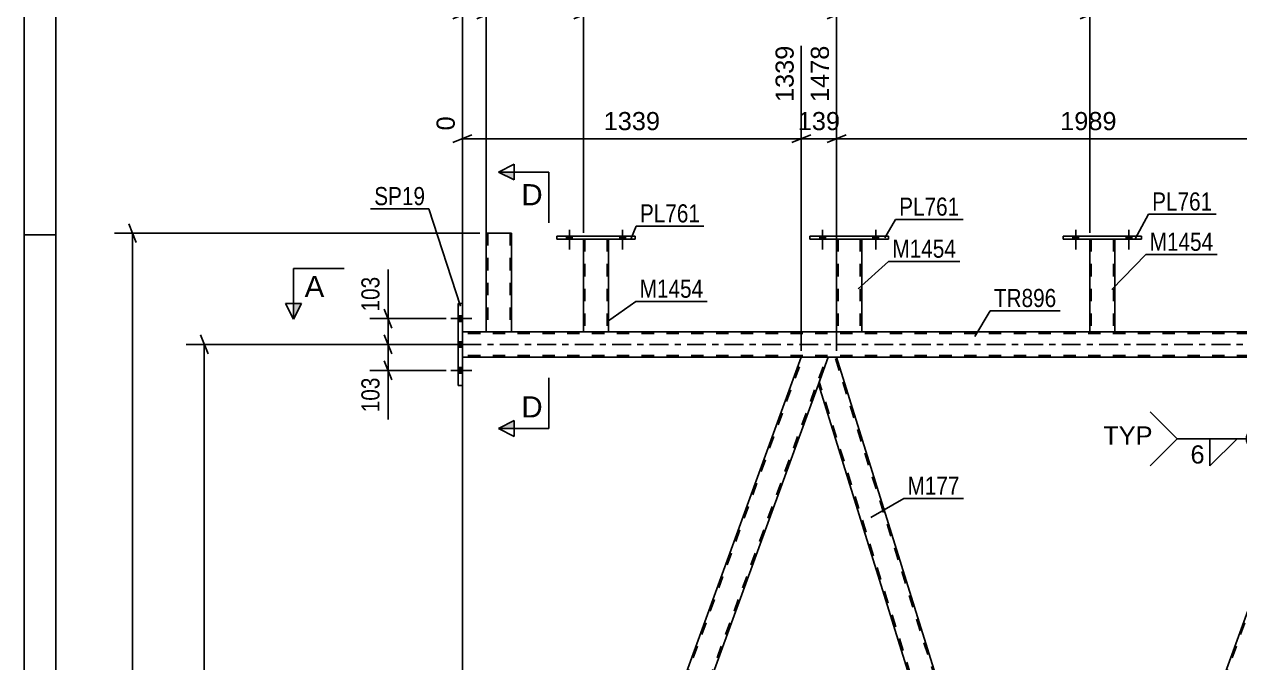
# Model space of a CAD drawing. Header units: millimetres. Extents: x 0 to 841, y 0 to 594.
# Drawn here: x 0 to 192, y 379.3 to 480.3 of the extents above; entities that cross this region are included whole.
import ezdxf

# ---------------------------------------------------------------- set-up
doc = ezdxf.new("R2010")
doc.units = ezdxf.units.MM
doc.linetypes.add('DXK_LINE_DOT2', pattern=[3.9198, 1.9599, -1.9599])
doc.linetypes.add('DXK_LINE_DOT3', pattern=[5.9187, 2.979, -0.9799, 0.9799, -0.9799])
doc.styles.add('Arial', font='ARIAL.TTF', dxfattribs={"height": 0.2})
doc.styles.add('Arial Narrow', font='ARIALN.TTF', dxfattribs={"height": 0.2})

# ---------------------------------------------------------------- blocks, each defined once
blk = doc.blocks.new('Unknown-717034467-1133')
at = {"color": 5, "linetype": 'Continuous'}
for p, q in [((0, 594), (0, 0)), ((5, 589), (5, 5)), ((5, 447), (0, 447))]:
    blk.add_line(p, q, dxfattribs=at)
blk = doc.blocks.new('Bolt-717034467-3836 - 3663')
at = {"linetype": 'Continuous'}
for points in [[(69.21, 433.31), (69.21, 434.19), (68.57, 434.19), (68.57, 433.31)], [(69.21, 433.31), (69.21, 434.19), (68.57, 434.19), (68.57, 433.31)], [(69.21, 433.31), (69.21, 434.19), (68.57, 434.19), (68.57, 433.31)], [(69.21, 429.21), (69.21, 430.09), (68.57, 430.09), (68.57, 429.21)], [(69.21, 429.21), (69.21, 430.09), (68.57, 430.09), (68.57, 429.21)], [(69.21, 425.11), (69.21, 425.99), (68.57, 425.99), (68.57, 425.11)], [(69.21, 425.11), (69.21, 425.99), (68.57, 425.99), (68.57, 425.11)], [(69.21, 425.11), (69.21, 425.99), (68.57, 425.99), (68.57, 425.11)]]:
    blk.add_hatch(color=1, dxfattribs=at).paths.add_polyline_path(points)
at = {"color": 1, "linetype": 'Continuous'}
for p, q in [((68.57, 434.19), (69.21, 434.19)), ((68.57, 434.19), (69.21, 434.19)), ((68.57, 434.19), (69.21, 434.19)), ((67.41, 433.75), (70.73, 433.75)), ((67.41, 433.75), (70.73, 433.75)), ((67.41, 433.75), (70.73, 433.75)), ((68.57, 433.31), (69.21, 433.31)), ((68.57, 433.31), (69.21, 433.31)), ((68.57, 433.31), (69.21, 433.31)), ((67.41, 429.65), (70.73, 429.65)), ((67.41, 429.65), (70.73, 429.65)), ((68.57, 430.09), (69.21, 430.09)), ((68.57, 430.09), (69.21, 430.09)), ((68.57, 429.21), (69.21, 429.21)), ((68.57, 429.21), (69.21, 429.21)), ((67.41, 425.55), (70.73, 425.55)), ((67.41, 425.55), (70.73, 425.55)), ((67.41, 425.55), (70.73, 425.55)), ((68.57, 425.99), (69.21, 425.99)), ((68.57, 425.99), (69.21, 425.99)), ((68.57, 425.99), (69.21, 425.99)), ((68.57, 425.11), (69.21, 425.11)), ((68.57, 425.11), (69.21, 425.11)), ((68.57, 425.11), (69.21, 425.11))]:
    blk.add_line(p, q, dxfattribs=at)
blk = doc.blocks.new('Part-717034467-3885 - 3663')
at = {"color": 7, "linetype": 'DXK_LINE_DOT2'}
for p, q in [((164.03, 306.43), (208.15, 427.65)), ((167.77, 306.43), (211.89, 427.65)), ((212.15, 427.65), (210.6, 423.4)), ((163.77, 306.43), (165.53, 311.25)), ((168.03, 306.43), (169.78, 311.25)), ((168.03, 306.43), (163.77, 306.43))]:
    blk.add_line(p, q, dxfattribs=at)
at = {"color": 2, "linetype": 'Continuous'}
for p, q in [((207.89, 427.65), (165.53, 311.25)), ((212.15, 427.65), (207.89, 427.65)), ((169.78, 311.25), (210.6, 423.4))]:
    blk.add_line(p, q, dxfattribs=at)
blk = doc.blocks.new('Part-717034467-3890 - 3663')
at = {"color": 2, "linetype": 'Continuous'}
for p, q in [((78.64, 306.43), (122.76, 427.65)), ((122.76, 427.65), (127.02, 427.65)), ((82.9, 306.43), (125.47, 423.4))]:
    blk.add_line(p, q, dxfattribs=at)
at = {"color": 7, "linetype": 'DXK_LINE_DOT2'}
for p, q in [((78.89, 306.43), (123.01, 427.65)), ((82.64, 306.43), (126.76, 427.65)), ((125.47, 423.4), (127.02, 427.65)), ((82.9, 306.43), (78.64, 306.43))]:
    blk.add_line(p, q, dxfattribs=at)
blk = doc.blocks.new('Part-717034467-4138 - 3663')
at = {"color": 2, "linetype": 'Continuous'}
for p, q in [((124.13, 446.29), (124.13, 446.77)), ((124.13, 446.77), (136.53, 446.77)), ((136.53, 446.29), (124.13, 446.29)), ((136.53, 446.77), (136.53, 446.29))]:
    blk.add_line(p, q, dxfattribs=at)
blk = doc.blocks.new('Part-717034467-3895 - 3663')
at = {"color": 2, "linetype": 'Continuous'}
for p, q in [((127.02, 427.65), (125.47, 423.4)), ((128.33, 427.65), (127.02, 427.65)), ((164.61, 311.25), (128.33, 427.65)), ((160.42, 311.25), (125.47, 423.4))]:
    blk.add_line(p, q, dxfattribs=at)
at = {"color": 7, "linetype": 'DXK_LINE_DOT2'}
for p, q in [((164.9, 309.53), (128.08, 427.65)), ((162.18, 306.43), (125.6, 423.77)), ((161.93, 306.43), (160.42, 311.25)), ((165.04, 309.9), (164.61, 311.25)), ((163.77, 306.43), (165.04, 309.9)), ((161.93, 306.43), (163.77, 306.43))]:
    blk.add_line(p, q, dxfattribs=at)
blk = doc.blocks.new('Part-717034467-3916 - 3663')
at = {"color": 2, "linetype": 'Continuous'}
for p, q in [((68.57, 436.15), (69.21, 436.15)), ((68.57, 423.15), (68.57, 436.15)), ((69.21, 436.15), (69.21, 423.15)), ((69.21, 423.15), (68.57, 423.15))]:
    blk.add_line(p, q, dxfattribs=at)
blk = doc.blocks.new('Part-717034467-3956 - 3663')
at = {"color": 2, "linetype": 'Continuous'}
for p, q in [((69.21, 431.65), (73, 431.65)), ((88.33, 431.65), (77, 431.65)), ((128.33, 431.65), (92.33, 431.65)), ((168.33, 431.65), (132.33, 431.65)), ((208.33, 431.65), (172.33, 431.65)), ((122.76, 427.65), (69.21, 427.65)), ((207.89, 427.65), (128.33, 427.65))]:
    blk.add_line(p, q, dxfattribs=at)
at = {"color": 7, "linetype": 'DXK_LINE_DOT2'}
for p, q in [((69.21, 431.65), (69.21, 427.65)), ((754.1, 431.41), (69.21, 431.41)), ((77, 431.65), (73, 431.65)), ((92.33, 431.65), (88.33, 431.65)), ((128.37, 431.65), (128.33, 431.65)), ((132.33, 431.65), (128.33, 431.65)), ((754.1, 431.65), (168.33, 431.65)), ((172.33, 431.65), (168.33, 431.65)), ((754.1, 427.89), (69.21, 427.89)), ((128.33, 427.65), (122.76, 427.65))]:
    blk.add_line(p, q, dxfattribs=at)
at = {"color": 7, "linetype": 'DXK_LINE_DOT3'}
blk.add_line((69.21, 429.65), (754.1, 429.65), dxfattribs=at)
blk = doc.blocks.new('Bolt-717034467-4189 - 3663')
at = {"linetype": 'Continuous'}
for points in [[(165.69, 446.29), (166.57, 446.29), (166.57, 446.77), (165.69, 446.77)], [(174.09, 446.29), (174.97, 446.29), (174.97, 446.77), (174.09, 446.77)]]:
    blk.add_hatch(color=1, dxfattribs=at).paths.add_polyline_path(points)
at = {"color": 1, "linetype": 'Continuous'}
for p, q in [((166.13, 447.77), (166.13, 444.65)), ((174.53, 447.77), (174.53, 444.65)), ((165.69, 446.77), (165.69, 446.29)), ((166.57, 446.77), (166.57, 446.29)), ((174.09, 446.77), (174.09, 446.29)), ((174.97, 446.77), (174.97, 446.29))]:
    blk.add_line(p, q, dxfattribs=at)
blk = doc.blocks.new('Part-717034467-4133 - 3663')
at = {"color": 7, "linetype": 'DXK_LINE_DOT2'}
for p, q in [((128.33, 446.3), (128.33, 446.3)), ((128.33, 446.3), (128.33, 446.29)), ((128.33, 446.29), (128.33, 446.3)), ((128.37, 446.3), (128.33, 446.3)), ((128.33, 446.3), (128.37, 446.3)), ((128.47, 446.3), (128.37, 446.3)), ((128.37, 446.3), (128.47, 446.3)), ((128.63, 446.3), (128.47, 446.3)), ((128.47, 446.3), (128.63, 446.3)), ((128.57, 446.3), (128.57, 446.3)), ((128.57, 446.3), (128.57, 431.65)), ((128.59, 446.3), (128.57, 446.3)), ((128.57, 446.3), (128.59, 446.3)), ((128.64, 446.3), (128.59, 446.3)), ((128.59, 446.3), (128.64, 446.3)), ((132.03, 446.3), (128.63, 446.3)), ((132.03, 446.3), (128.63, 446.3)), ((131.94, 446.3), (128.64, 446.3)), ((128.64, 446.3), (128.72, 446.3)), ((132.02, 446.3), (128.72, 446.3)), ((132.02, 446.3), (131.94, 446.3)), ((132.07, 446.3), (132.02, 446.3)), ((132.02, 446.3), (132.07, 446.3)), ((132.03, 446.3), (132.19, 446.3)), ((132.19, 446.3), (132.03, 446.3)), ((132.09, 446.3), (132.07, 446.3)), ((132.07, 446.3), (132.09, 446.3)), ((132.09, 446.3), (132.09, 446.3)), ((132.09, 446.3), (132.09, 431.65)), ((132.19, 446.3), (132.29, 446.3)), ((132.29, 446.3), (132.19, 446.3)), ((132.29, 446.3), (132.33, 446.3)), ((132.33, 446.3), (132.29, 446.3)), ((132.33, 446.3), (132.33, 446.3)), ((132.33, 446.3), (132.33, 446.29)), ((132.33, 446.29), (132.33, 446.3)), ((128.33, 431.65), (128.37, 431.65)), ((128.37, 431.65), (128.47, 431.65)), ((128.47, 431.65), (128.63, 431.65)), ((128.59, 431.65), (128.57, 431.65)), ((128.57, 431.65), (128.59, 431.65)), ((128.64, 431.65), (128.59, 431.65)), ((128.59, 431.65), (128.64, 431.65)), ((132.03, 431.65), (128.63, 431.65)), ((131.94, 431.65), (128.64, 431.65)), ((128.64, 431.65), (128.72, 431.65)), ((132.02, 431.65), (128.72, 431.65)), ((132.02, 431.65), (131.94, 431.65)), ((132.07, 431.65), (132.02, 431.65)), ((132.02, 431.65), (132.07, 431.65)), ((132.03, 431.65), (132.19, 431.65)), ((132.09, 431.65), (132.07, 431.65)), ((132.07, 431.65), (132.09, 431.65)), ((132.19, 431.65), (132.29, 431.65)), ((132.29, 431.65), (132.33, 431.65))]:
    blk.add_line(p, q, dxfattribs=at)
at = {"color": 2, "linetype": 'Continuous'}
for p, q in [((128.33, 446.29), (128.33, 431.65)), ((132.33, 446.29), (132.33, 431.65)), ((128.37, 431.65), (128.33, 431.65)), ((128.47, 431.65), (128.37, 431.65)), ((128.63, 431.65), (128.47, 431.65)), ((132.03, 431.65), (128.63, 431.65)), ((132.19, 431.65), (132.03, 431.65)), ((132.29, 431.65), (132.19, 431.65)), ((132.33, 431.65), (132.29, 431.65))]:
    blk.add_line(p, q, dxfattribs=at)
blk = doc.blocks.new('Part-717034467-4143 - 3663')
at = {"color": 7, "linetype": 'DXK_LINE_DOT2'}
for p, q in [((88.33, 446.3), (88.33, 446.3)), ((88.33, 446.3), (88.33, 446.29)), ((88.33, 446.29), (88.33, 446.3)), ((88.37, 446.3), (88.33, 446.3)), ((88.33, 446.3), (88.37, 446.3)), ((88.47, 446.3), (88.37, 446.3)), ((88.37, 446.3), (88.47, 446.3)), ((88.59, 446.3), (88.47, 446.3)), ((88.47, 446.3), (88.63, 446.3)), ((88.57, 446.3), (88.57, 446.3)), ((88.57, 446.3), (88.57, 431.65)), ((88.59, 446.3), (88.57, 446.3)), ((88.57, 446.3), (88.59, 446.3)), ((92.03, 446.3), (88.59, 446.3)), ((88.64, 446.3), (88.59, 446.3)), ((88.59, 446.3), (88.64, 446.3)), ((92.03, 446.3), (88.63, 446.3)), ((91.94, 446.3), (88.64, 446.3)), ((88.64, 446.3), (88.72, 446.3)), ((92.02, 446.3), (88.72, 446.3)), ((92.02, 446.3), (91.94, 446.3)), ((92.07, 446.3), (92.02, 446.3)), ((92.02, 446.3), (92.07, 446.3)), ((92.03, 446.3), (92.19, 446.3)), ((92.19, 446.3), (92.03, 446.3)), ((92.09, 446.3), (92.07, 446.3)), ((92.07, 446.3), (92.09, 446.3)), ((92.09, 446.3), (92.09, 446.3)), ((92.09, 446.3), (92.09, 431.65)), ((92.19, 446.3), (92.29, 446.3)), ((92.29, 446.3), (92.19, 446.3)), ((92.29, 446.3), (92.33, 446.3)), ((92.33, 446.3), (92.29, 446.3)), ((92.33, 446.3), (92.33, 446.3)), ((92.33, 446.3), (92.33, 446.29)), ((92.33, 446.29), (92.33, 446.3)), ((88.33, 431.65), (88.37, 431.65)), ((88.37, 431.65), (88.47, 431.65)), ((88.47, 431.65), (88.63, 431.65)), ((88.59, 431.65), (88.57, 431.65)), ((88.57, 431.65), (88.59, 431.65)), ((88.64, 431.65), (88.59, 431.65)), ((88.59, 431.65), (88.64, 431.65)), ((92.03, 431.65), (88.63, 431.65)), ((91.94, 431.65), (88.64, 431.65)), ((88.64, 431.65), (88.72, 431.65)), ((92.02, 431.65), (88.72, 431.65)), ((92.02, 431.65), (91.94, 431.65)), ((92.07, 431.65), (92.02, 431.65)), ((92.02, 431.65), (92.07, 431.65)), ((92.03, 431.65), (92.19, 431.65)), ((92.09, 431.65), (92.07, 431.65)), ((92.07, 431.65), (92.09, 431.65)), ((92.19, 431.65), (92.29, 431.65)), ((92.29, 431.65), (92.33, 431.65))]:
    blk.add_line(p, q, dxfattribs=at)
at = {"color": 2, "linetype": 'Continuous'}
for p, q in [((88.33, 446.29), (88.33, 431.65)), ((92.33, 446.29), (92.33, 431.65)), ((88.37, 431.65), (88.33, 431.65)), ((88.47, 431.65), (88.37, 431.65)), ((88.63, 431.65), (88.47, 431.65)), ((92.03, 431.65), (88.63, 431.65)), ((92.19, 431.65), (92.03, 431.65)), ((92.29, 431.65), (92.19, 431.65)), ((92.33, 431.65), (92.29, 431.65))]:
    blk.add_line(p, q, dxfattribs=at)
blk = doc.blocks.new('Part-717034467-4148 - 3663')
at = {"color": 2, "linetype": 'Continuous'}
for p, q in [((84.13, 446.29), (84.13, 446.77)), ((84.13, 446.77), (96.53, 446.77)), ((96.53, 446.29), (84.13, 446.29)), ((96.53, 446.77), (96.53, 446.29))]:
    blk.add_line(p, q, dxfattribs=at)
blk = doc.blocks.new('Part-717034467-4149 - 3663')
at = {"color": 2, "linetype": 'Continuous'}
for p, q in [((73, 431.65), (73, 447.25)), ((73, 447.25), (73.03, 447.25)), ((73.03, 447.25), (73.14, 447.25)), ((73.14, 447.25), (73.48, 447.25)), ((73.48, 447.25), (77, 447.25)), ((77, 447.25), (77, 431.65)), ((73.48, 431.65), (73, 431.65)), ((76.7, 431.65), (73.48, 431.65)), ((76.96, 431.65), (76.7, 431.65)), ((77, 431.65), (76.96, 431.65))]:
    blk.add_line(p, q, dxfattribs=at)
at = {"color": 7, "linetype": 'DXK_LINE_DOT2'}
for p, q in [((73.14, 447.25), (73.25, 447.25)), ((73.24, 447.25), (73.24, 431.65)), ((73.25, 447.25), (73.24, 447.25)), ((73.24, 447.25), (73.25, 447.25)), ((73.29, 447.25), (73.25, 447.25)), ((73.25, 447.25), (73.29, 447.25)), ((73.48, 447.25), (73.29, 447.25)), ((73.29, 447.25), (73.31, 447.25)), ((76.69, 447.25), (76.7, 447.25)), ((76.7, 447.25), (76.74, 447.25)), ((76.74, 447.25), (76.76, 447.25)), ((76.76, 447.25), (76.76, 431.65)), ((76.86, 431.65), (76.7, 431.65)), ((76.74, 431.65), (76.76, 431.65))]:
    blk.add_line(p, q, dxfattribs=at)
blk = doc.blocks.new('Bolt-717034467-4174 - 3663')
at = {"linetype": 'Continuous'}
for points in [[(125.69, 446.29), (126.57, 446.29), (126.57, 446.77), (125.69, 446.77)], [(134.09, 446.29), (134.97, 446.29), (134.97, 446.77), (134.09, 446.77)]]:
    blk.add_hatch(color=1, dxfattribs=at).paths.add_polyline_path(points)
at = {"color": 1, "linetype": 'Continuous'}
for p, q in [((126.13, 447.77), (126.13, 444.65)), ((134.53, 447.77), (134.53, 444.65)), ((125.69, 446.77), (125.69, 446.29)), ((126.57, 446.77), (126.57, 446.29)), ((134.09, 446.77), (134.09, 446.29)), ((134.97, 446.77), (134.97, 446.29))]:
    blk.add_line(p, q, dxfattribs=at)
blk = doc.blocks.new('Bolt-717034467-4175 - 3663')
at = {"linetype": 'Continuous'}
for points in [[(125.69, 446.29), (126.57, 446.29), (126.57, 446.77), (125.69, 446.77)], [(134.09, 446.29), (134.97, 446.29), (134.97, 446.77), (134.09, 446.77)]]:
    blk.add_hatch(color=1, dxfattribs=at).paths.add_polyline_path(points)
at = {"color": 1, "linetype": 'Continuous'}
for p, q in [((126.13, 447.77), (126.13, 444.65)), ((134.53, 447.77), (134.53, 444.65)), ((125.69, 446.77), (125.69, 446.29)), ((126.57, 446.77), (126.57, 446.29)), ((134.09, 446.77), (134.09, 446.29)), ((134.97, 446.77), (134.97, 446.29))]:
    blk.add_line(p, q, dxfattribs=at)
blk = doc.blocks.new('Bolt-717034467-4176 - 3663')
at = {"linetype": 'Continuous'}
for points in [[(85.69, 446.29), (86.57, 446.29), (86.57, 446.77), (85.69, 446.77)], [(94.09, 446.29), (94.97, 446.29), (94.97, 446.77), (94.09, 446.77)]]:
    blk.add_hatch(color=1, dxfattribs=at).paths.add_polyline_path(points)
at = {"color": 1, "linetype": 'Continuous'}
for p, q in [((86.13, 447.77), (86.13, 444.65)), ((94.53, 447.77), (94.53, 444.65)), ((85.69, 446.77), (85.69, 446.29)), ((86.57, 446.77), (86.57, 446.29)), ((94.09, 446.77), (94.09, 446.29)), ((94.97, 446.77), (94.97, 446.29))]:
    blk.add_line(p, q, dxfattribs=at)
blk = doc.blocks.new('Bolt-717034467-4177 - 3663')
at = {"linetype": 'Continuous'}
for points in [[(85.69, 446.29), (86.57, 446.29), (86.57, 446.77), (85.69, 446.77)], [(94.09, 446.29), (94.97, 446.29), (94.97, 446.77), (94.09, 446.77)]]:
    blk.add_hatch(color=1, dxfattribs=at).paths.add_polyline_path(points)
at = {"color": 1, "linetype": 'Continuous'}
for p, q in [((86.13, 447.77), (86.13, 444.65)), ((94.53, 447.77), (94.53, 444.65)), ((85.69, 446.77), (85.69, 446.29)), ((86.57, 446.77), (86.57, 446.29)), ((94.09, 446.77), (94.09, 446.29)), ((94.97, 446.77), (94.97, 446.29))]:
    blk.add_line(p, q, dxfattribs=at)
blk = doc.blocks.new('Part-717034467-4182 - 3663')
at = {"color": 7, "linetype": 'DXK_LINE_DOT2'}
for p, q in [((168.33, 446.3), (168.33, 446.3)), ((168.33, 446.3), (168.33, 446.29)), ((168.33, 446.29), (168.33, 446.3)), ((168.37, 446.3), (168.33, 446.3)), ((168.33, 446.3), (168.37, 446.3)), ((168.47, 446.3), (168.37, 446.3)), ((168.37, 446.3), (168.47, 446.3)), ((168.63, 446.3), (168.47, 446.3)), ((168.47, 446.3), (168.63, 446.3)), ((168.57, 446.3), (168.57, 446.3)), ((168.57, 446.3), (168.57, 431.65)), ((168.59, 446.3), (168.57, 446.3)), ((168.57, 446.3), (168.59, 446.3)), ((168.64, 446.3), (168.59, 446.3)), ((168.59, 446.3), (168.64, 446.3)), ((172.03, 446.3), (168.63, 446.3)), ((172.03, 446.3), (168.63, 446.3)), ((171.94, 446.3), (168.64, 446.3)), ((168.64, 446.3), (168.72, 446.3)), ((172.02, 446.3), (168.72, 446.3)), ((172.02, 446.3), (171.94, 446.3)), ((172.07, 446.3), (172.02, 446.3)), ((172.02, 446.3), (172.07, 446.3)), ((172.03, 446.3), (172.19, 446.3)), ((172.19, 446.3), (172.03, 446.3)), ((172.09, 446.3), (172.07, 446.3)), ((172.07, 446.3), (172.09, 446.3)), ((172.09, 446.3), (172.09, 446.3)), ((172.09, 446.3), (172.09, 431.65)), ((172.19, 446.3), (172.29, 446.3)), ((172.29, 446.3), (172.19, 446.3)), ((172.29, 446.3), (172.33, 446.3)), ((172.33, 446.3), (172.29, 446.3)), ((172.33, 446.3), (172.33, 446.3)), ((172.33, 446.3), (172.33, 446.29)), ((172.33, 446.29), (172.33, 446.3)), ((168.33, 431.65), (168.37, 431.65)), ((168.37, 431.65), (168.47, 431.65)), ((168.47, 431.65), (168.63, 431.65)), ((168.59, 431.65), (168.57, 431.65)), ((168.57, 431.65), (168.59, 431.65)), ((168.64, 431.65), (168.59, 431.65)), ((168.59, 431.65), (168.64, 431.65)), ((172.03, 431.65), (168.63, 431.65)), ((171.94, 431.65), (168.64, 431.65)), ((168.64, 431.65), (168.72, 431.65)), ((172.02, 431.65), (168.72, 431.65)), ((172.02, 431.65), (171.94, 431.65)), ((172.07, 431.65), (172.02, 431.65)), ((172.02, 431.65), (172.07, 431.65)), ((172.03, 431.65), (172.19, 431.65)), ((172.09, 431.65), (172.07, 431.65)), ((172.07, 431.65), (172.09, 431.65)), ((172.19, 431.65), (172.29, 431.65)), ((172.29, 431.65), (172.33, 431.65))]:
    blk.add_line(p, q, dxfattribs=at)
at = {"color": 2, "linetype": 'Continuous'}
for p, q in [((168.33, 446.29), (168.33, 431.65)), ((172.33, 446.29), (172.33, 431.65)), ((168.37, 431.65), (168.33, 431.65)), ((168.47, 431.65), (168.37, 431.65)), ((168.63, 431.65), (168.47, 431.65)), ((172.03, 431.65), (168.63, 431.65)), ((172.19, 431.65), (172.03, 431.65)), ((172.29, 431.65), (172.19, 431.65)), ((172.33, 431.65), (172.29, 431.65))]:
    blk.add_line(p, q, dxfattribs=at)
blk = doc.blocks.new('Part-717034467-4187 - 3663')
at = {"color": 2, "linetype": 'Continuous'}
for p, q in [((164.13, 446.29), (164.13, 446.77)), ((164.13, 446.77), (176.53, 446.77)), ((176.53, 446.29), (164.13, 446.29)), ((176.53, 446.77), (176.53, 446.29))]:
    blk.add_line(p, q, dxfattribs=at)
blk = doc.blocks.new('Bolt-717034467-4188 - 3663')
at = {"linetype": 'Continuous'}
for points in [[(165.69, 446.29), (166.57, 446.29), (166.57, 446.77), (165.69, 446.77)], [(174.09, 446.29), (174.97, 446.29), (174.97, 446.77), (174.09, 446.77)]]:
    blk.add_hatch(color=1, dxfattribs=at).paths.add_polyline_path(points)
at = {"color": 1, "linetype": 'Continuous'}
for p, q in [((166.13, 447.77), (166.13, 444.65)), ((174.53, 447.77), (174.53, 444.65)), ((165.69, 446.77), (165.69, 446.29)), ((166.57, 446.77), (166.57, 446.29)), ((174.09, 446.77), (174.09, 446.29)), ((174.97, 446.77), (174.97, 446.29))]:
    blk.add_line(p, q, dxfattribs=at)
blk = doc.blocks.new('StraightDimension-717034467-5468 - 3663')
at = {"color": 7, "linetype": 'Continuous'}
for p, q in [((56.87, 431.15), (58.07, 428.15)), ((68.21, 429.65), (54.62, 429.65)), ((57.47, 425.55), (57.47, 429.65)), ((58.07, 424.05), (56.87, 427.05)), ((66.64, 425.55), (54.62, 425.55))]:
    blk.add_line(p, q, dxfattribs=at)
at = {"color": 0}
blk.add_wipeout([(56.72, 425.02), (52.52, 425.02), (52.52, 418.34), (56.72, 418.34)], dxfattribs=at)
at = {"color": 7, "linetype": 'Continuous'}
blk.add_line((57.47, 425.55), (57.47, 417.81), dxfattribs=at)
blk.add_line((57.47, 425.55), (57.47, 417.81), dxfattribs=at)
at = {"color": 3, "style": 'Arial Narrow'}
blk.add_text('103', height=2.863, rotation=90.0002, dxfattribs=at).set_placement((56.12, 418.94))
blk = doc.blocks.new('StraightDimension-717034467-4966 - 3663')
at = {"color": 7, "linetype": 'Continuous'}
for p, q in [((128.33, 428.65), (128.33, 476.89)), ((207.89, 428.65), (207.89, 476.89)), ((129.83, 462.79), (126.83, 461.59)), ((128.33, 462.19), (207.89, 462.19)), ((206.39, 461.59), (209.39, 462.79))]:
    blk.add_line(p, q, dxfattribs=at)
at = {"color": 0, "linetype": 'Continuous'}
blk.add_wipeout([(207.29, 477.49), (203.09, 477.49), (203.09, 467.39), (207.29, 467.39)], dxfattribs=at)
at = {"color": 0}
blk.add_wipeout([(173.16, 462.94), (173.16, 467.14), (163.07, 467.14), (163.07, 462.94)], dxfattribs=at)
at = {"color": 3, "linetype": 'Continuous', "style": 'Arial'}
blk.add_text('3467', height=2.865, rotation=90.0002, dxfattribs=at).set_placement((206.69, 467.99))
at = {"color": 3, "style": 'Arial'}
blk.add_text('1989', height=2.865, dxfattribs=at).set_placement((163.67, 463.54))
blk = doc.blocks.new('StraightDimension-717034467-4946 - 3663')
at = {"color": 7, "linetype": 'Continuous'}
for p, q in [((122.76, 428.65), (122.76, 476.89)), ((128.33, 428.65), (128.33, 476.89)), ((121.26, 461.59), (124.26, 462.79)), ((122.76, 462.19), (128.33, 462.19)), ((129.83, 462.79), (126.83, 461.59))]:
    blk.add_line(p, q, dxfattribs=at)
at = {"color": 0}
blk.add_wipeout([(129.48, 462.94), (129.48, 467.14), (121.61, 467.14), (121.61, 462.94)], dxfattribs=at)
at = {"color": 0, "linetype": 'Continuous'}
blk.add_wipeout([(127.73, 477.49), (123.53, 477.49), (123.53, 467.39), (127.73, 467.39)], dxfattribs=at)
at = {"color": 3, "linetype": 'Continuous', "style": 'Arial'}
blk.add_text('1478', height=2.865, rotation=90.0002, dxfattribs=at).set_placement((127.13, 467.99))
at = {"color": 3, "style": 'Arial'}
blk.add_text('139', height=2.865, dxfattribs=at).set_placement((122.21, 463.54))
blk = doc.blocks.new('StraightDimension-717034467-5477 - 3663')
at = {"color": 7, "linetype": 'Continuous'}
for p, q in [((56.87, 435.25), (58.07, 432.25)), ((66.68, 433.75), (54.62, 433.75)), ((57.47, 429.65), (57.47, 433.75)), ((58.07, 428.15), (56.87, 431.15)), ((68.21, 429.65), (54.62, 429.65))]:
    blk.add_line(p, q, dxfattribs=at)
at = {"color": 0}
blk.add_wipeout([(56.72, 440.96), (52.52, 440.96), (52.52, 434.27), (56.72, 434.27)], dxfattribs=at)
at = {"color": 7, "linetype": 'Continuous'}
blk.add_line((57.47, 433.75), (57.47, 441.48), dxfattribs=at)
blk.add_line((57.47, 433.75), (57.47, 441.48), dxfattribs=at)
at = {"color": 3, "style": 'Arial Narrow'}
blk.add_text('103', height=2.863, rotation=90.0002, dxfattribs=at).set_placement((56.12, 434.87))
blk = doc.blocks.new('StraightDimension-717034467-14138 - 3663')
at = {"color": 7, "linetype": 'Continuous'}
for p, q in [((73, 440.94), (73, 495.58)), ((88.33, 447.3), (88.33, 494.2)), ((74.5, 482.33), (71.5, 481.13)), ((86.83, 481.13), (89.83, 482.33)), ((73, 481.73), (88.33, 481.73))]:
    blk.add_line(p, q, dxfattribs=at)
at = {"color": 0}
blk.add_wipeout([(84.6, 482.48), (84.6, 486.68), (76.73, 486.68), (76.73, 482.48)], dxfattribs=at)
at = {"color": 0, "linetype": 'Continuous'}
blk.add_wipeout([(87.73, 494.8), (83.53, 494.8), (83.53, 486.93), (87.73, 486.93)], dxfattribs=at)
at = {"color": 3, "linetype": 'Continuous', "style": 'Arial'}
blk.add_text('478', height=2.865, rotation=90.0002, dxfattribs=at).set_placement((87.13, 487.53))
at = {"color": 3, "style": 'Arial'}
blk.add_text('383', height=2.865, dxfattribs=at).set_placement((77.33, 483.08))
blk = doc.blocks.new('StraightDimension-717034467-4934 - 3663')
at = {"color": 7, "linetype": 'Continuous'}
for p, q in [((122.76, 428.65), (122.76, 476.89)), ((69.21, 432.65), (69.21, 465.72)), ((70.71, 462.79), (67.71, 461.59)), ((69.21, 462.19), (122.76, 462.19)), ((121.26, 461.59), (124.26, 462.79))]:
    blk.add_line(p, q, dxfattribs=at)
at = {"color": 0, "linetype": 'Continuous'}
for points in [[(122.16, 477.49), (117.96, 477.49), (117.96, 467.39), (122.16, 467.39)], [(68.61, 466.32), (64.41, 466.32), (64.41, 462.89), (68.61, 462.89)]]:
    blk.add_wipeout(points, dxfattribs=at)
at = {"color": 0}
blk.add_wipeout([(101.03, 462.94), (101.03, 467.14), (90.94, 467.14), (90.94, 462.94)], dxfattribs=at)
at = {"color": 3, "linetype": 'Continuous', "style": 'Arial'}
for s, height, p in [('1339', 2.865, (121.56, 467.99)), ('0', 2.87, (68.01, 463.49))]:
    blk.add_text(s, height=height, rotation=90.0002, dxfattribs=at).set_placement(p)
at = {"color": 3, "style": 'Arial'}
blk.add_text('1339', height=2.865, dxfattribs=at).set_placement((91.54, 463.54))
blk = doc.blocks.new('StraightDimension-717034467-5428 - 3663')
at = {"color": 7, "linetype": 'Continuous'}
for p, q in [((69.21, 426.65), (69.21, 359.52)), ((50.79, 307.43), (50.79, 364.77)), ((52.29, 362.52), (49.29, 361.32)), ((50.79, 361.92), (69.21, 361.92)), ((67.71, 361.32), (70.71, 362.52))]:
    blk.add_line(p, q, dxfattribs=at)
at = {"color": 0}
blk.add_wipeout([(64.26, 362.67), (64.26, 366.87), (55.74, 366.87), (55.74, 362.67)], dxfattribs=at)
at = {"color": 3, "style": 'Arial Narrow'}
blk.add_text('1449', height=2.863, dxfattribs=at).set_placement((56.34, 363.27))
blk = doc.blocks.new('StraightDimension-717034467-5439 - 3663')
at = {"color": 7, "linetype": 'Continuous'}
for p, q in [((17.69, 445.75), (16.49, 448.75)), ((72, 447.25), (14.24, 447.25)), ((17.09, 296.05), (17.09, 447.25)), ((156.28, 296.05), (14.24, 296.05)), ((16.49, 297.55), (17.69, 294.55))]:
    blk.add_line(p, q, dxfattribs=at)
at = {"color": 0}
blk.add_wipeout([(16.34, 375.91), (12.14, 375.91), (12.14, 367.4), (16.34, 367.4)], dxfattribs=at)
at = {"color": 3, "style": 'Arial Narrow'}
blk.add_text('3780', height=2.863, rotation=90.0002, dxfattribs=at).set_placement((15.74, 368))
blk = doc.blocks.new('StraightDimension-717034467-5453 - 3663')
at = {"color": 7, "linetype": 'Continuous'}
for p, q in [((29.03, 428.15), (27.83, 431.15)), ((67.57, 429.65), (25.58, 429.65)), ((28.43, 303.79), (28.43, 429.65)), ((49.47, 303.79), (25.58, 303.79)), ((27.83, 305.29), (29.03, 302.29))]:
    blk.add_line(p, q, dxfattribs=at)
at = {"color": 0}
blk.add_wipeout([(27.68, 370.98), (23.48, 370.98), (23.48, 362.46), (27.68, 362.46)], dxfattribs=at)
at = {"color": 3, "style": 'Arial Narrow'}
blk.add_text('3146', height=2.863, rotation=90.0002, dxfattribs=at).set_placement((27.08, 363.06))
blk = doc.blocks.new('StraightDimension-717034467-14135 - 3663')
at = {"color": 7, "linetype": 'Continuous'}
for p, q in [((168.33, 447.29), (168.33, 491.93)), ((208.33, 447.3), (208.33, 491.93)), ((169.83, 482.33), (166.83, 481.13)), ((206.83, 481.13), (209.83, 482.33)), ((168.33, 481.73), (208.33, 481.73))]:
    blk.add_line(p, q, dxfattribs=at)
at = {"color": 0, "linetype": 'Continuous'}
blk.add_wipeout([(207.73, 492.53), (203.53, 492.53), (203.53, 482.43), (207.73, 482.43)], dxfattribs=at)
at = {"color": 0}
blk.add_wipeout([(193.38, 482.48), (193.38, 486.68), (183.28, 486.68), (183.28, 482.48)], dxfattribs=at)
at = {"color": 3, "linetype": 'Continuous', "style": 'Arial'}
blk.add_text('3478', height=2.865, rotation=90.0002, dxfattribs=at).set_placement((207.13, 483.03))
at = {"color": 3, "style": 'Arial'}
blk.add_text('1000', height=2.865, dxfattribs=at).set_placement((183.88, 483.08))
blk = doc.blocks.new('StraightDimension-717034467-14136 - 3663')
at = {"color": 7, "linetype": 'Continuous'}
for p, q in [((128.33, 447.3), (128.33, 491.93)), ((168.33, 447.29), (168.33, 491.93)), ((129.83, 482.33), (126.83, 481.13)), ((166.83, 481.13), (169.83, 482.33)), ((128.33, 481.73), (168.33, 481.73))]:
    blk.add_line(p, q, dxfattribs=at)
at = {"color": 0, "linetype": 'Continuous'}
blk.add_wipeout([(167.73, 492.53), (163.53, 492.53), (163.53, 482.43), (167.73, 482.43)], dxfattribs=at)
at = {"color": 0}
blk.add_wipeout([(153.38, 482.48), (153.38, 486.68), (143.28, 486.68), (143.28, 482.48)], dxfattribs=at)
at = {"color": 3, "linetype": 'Continuous', "style": 'Arial'}
blk.add_text('2478', height=2.865, rotation=90.0002, dxfattribs=at).set_placement((167.13, 483.03))
at = {"color": 3, "style": 'Arial'}
blk.add_text('1000', height=2.865, dxfattribs=at).set_placement((143.88, 483.08))
blk = doc.blocks.new('StraightDimension-717034467-14137 - 3663')
at = {"color": 7, "linetype": 'Continuous'}
for p, q in [((88.33, 447.3), (88.33, 494.2)), ((128.33, 447.3), (128.33, 491.93)), ((89.83, 482.33), (86.83, 481.13)), ((126.83, 481.13), (129.83, 482.33)), ((88.33, 481.73), (128.33, 481.73))]:
    blk.add_line(p, q, dxfattribs=at)
at = {"color": 0, "linetype": 'Continuous'}
blk.add_wipeout([(127.73, 492.53), (123.53, 492.53), (123.53, 482.43), (127.73, 482.43)], dxfattribs=at)
at = {"color": 0}
blk.add_wipeout([(113.38, 482.48), (113.38, 486.68), (103.28, 486.68), (103.28, 482.48)], dxfattribs=at)
at = {"color": 3, "linetype": 'Continuous', "style": 'Arial'}
blk.add_text('1478', height=2.865, rotation=90.0002, dxfattribs=at).set_placement((127.13, 483.03))
at = {"color": 3, "style": 'Arial'}
blk.add_text('1000', height=2.865, dxfattribs=at).set_placement((103.88, 483.08))
blk = doc.blocks.new('StraightDimension-717034467-14139 - 3663')
at = {"color": 7, "linetype": 'Continuous'}
for p, q in [((73, 440.94), (73, 495.58)), ((69.21, 432.65), (69.21, 489.75)), ((67.71, 481.13), (70.71, 482.33)), ((74.5, 482.33), (71.5, 481.13)), ((69.21, 481.73), (73, 481.73))]:
    blk.add_line(p, q, dxfattribs=at)
at = {"color": 0, "linetype": 'Continuous'}
blk.add_wipeout([(72.4, 496.18), (68.2, 496.18), (68.2, 490.53), (72.4, 490.53)], dxfattribs=at)
at = {"color": 0}
blk.add_wipeout([(73.93, 482.48), (73.93, 486.68), (68.28, 486.68), (68.28, 482.48)], dxfattribs=at)
at = {"color": 3, "linetype": 'Continuous', "style": 'Arial'}
blk.add_text('95', height=2.865, rotation=90.0002, dxfattribs=at).set_placement((71.8, 491.13))
at = {"color": 0, "linetype": 'Continuous'}
blk.add_wipeout([(68.61, 490.35), (64.41, 490.35), (64.41, 486.93), (68.61, 486.93)], dxfattribs=at)
at = {"color": 3, "linetype": 'Continuous', "style": 'Arial'}
blk.add_text('0', height=2.87, rotation=90.0002, dxfattribs=at).set_placement((68.01, 487.53))
at = {"color": 3, "style": 'Arial'}
blk.add_text('95', height=2.865, dxfattribs=at).set_placement((68.88, 483.08))
blk = doc.blocks.new('Mark-717034467-3952 - 3663')
at = {"color": 0}
blk.add_wipeout([(163.07, 435.57), (163.07, 438.57), (153.2, 438.57), (153.2, 435.57)], dxfattribs=at)
blk.add_wipeout([(163.07, 435.57), (163.07, 438.57), (153.2, 438.57), (153.2, 435.57)], dxfattribs=at)
at = {"color": 30, "linetype": 'Continuous'}
for p, q in [((150.2, 430.9), (152.6, 434.97)), ((152.6, 434.97), (163.67, 434.97))]:
    blk.add_line(p, q, dxfattribs=at)
at = {"color": 3, "style": 'Arial Narrow'}
blk.add_text('TR896', height=2.863, dxfattribs=at).set_placement((153.2, 435.57))
blk = doc.blocks.new('Mark-717034467-4178 - 3663')
at = {"color": 0}
blk.add_wipeout([(187.86, 444.46), (187.86, 447.46), (177.81, 447.46), (177.81, 444.46)], dxfattribs=at)
blk.add_wipeout([(187.86, 444.46), (187.86, 447.46), (177.81, 447.46), (177.81, 444.46)], dxfattribs=at)
at = {"color": 30, "linetype": 'Continuous'}
for p, q in [((171.83, 438.34), (177.21, 443.86)), ((177.21, 443.86), (188.46, 443.86))]:
    blk.add_line(p, q, dxfattribs=at)
at = {"color": 3, "style": 'Arial Narrow'}
blk.add_text('M1454', height=2.863, dxfattribs=at).set_placement((177.81, 444.46))
blk = doc.blocks.new('Mark-717034467-3891 - 3663')
at = {"color": 0}
blk.add_wipeout([(147.77, 405.89), (147.77, 408.89), (139.55, 408.89), (139.55, 405.89)], dxfattribs=at)
blk.add_wipeout([(147.77, 405.89), (147.77, 408.89), (139.55, 408.89), (139.55, 405.89)], dxfattribs=at)
at = {"color": 30, "linetype": 'Continuous'}
for p, q in [((133.75, 402.29), (138.95, 405.29)), ((138.95, 405.29), (148.37, 405.29))]:
    blk.add_line(p, q, dxfattribs=at)
at = {"color": 3, "style": 'Arial Narrow'}
blk.add_text('M177', height=2.863, dxfattribs=at).set_placement((139.55, 405.89))
blk = doc.blocks.new('Mark-717034467-3912 - 3663')
at = {"color": 0}
blk.add_wipeout([(63.33, 451.68), (63.33, 454.68), (55.29, 454.68), (55.29, 451.68)], dxfattribs=at)
blk.add_wipeout([(63.33, 451.68), (63.33, 454.68), (55.29, 454.68), (55.29, 451.68)], dxfattribs=at)
at = {"color": 30, "linetype": 'Continuous'}
for p in [(54.69, 451.08), (68.93, 435.71)]:
    blk.add_line(p, (63.93, 451.08), dxfattribs=at)
at = {"color": 3, "style": 'Arial Narrow'}
blk.add_text('SP19', height=2.863, dxfattribs=at).set_placement((55.29, 451.68))
blk = doc.blocks.new('Mark-717034467-4129 - 3663')
at = {"color": 0}
blk.add_wipeout([(147.21, 443.37), (147.21, 446.37), (137.16, 446.37), (137.16, 443.37)], dxfattribs=at)
blk.add_wipeout([(147.21, 443.37), (147.21, 446.37), (137.16, 446.37), (137.16, 443.37)], dxfattribs=at)
at = {"color": 30, "linetype": 'Continuous'}
for p, q in [((131.75, 438.44), (136.56, 442.77)), ((136.56, 442.77), (147.81, 442.77))]:
    blk.add_line(p, q, dxfattribs=at)
at = {"color": 3, "style": 'Arial Narrow'}
blk.add_text('M1454', height=2.863, dxfattribs=at).set_placement((137.16, 443.37))
blk = doc.blocks.new('Mark-717034467-4134 - 3663')
at = {"color": 0}
blk.add_wipeout([(147.73, 450.02), (147.73, 453.02), (138.23, 453.02), (138.23, 450.02)], dxfattribs=at)
blk.add_wipeout([(147.73, 450.02), (147.73, 453.02), (138.23, 453.02), (138.23, 450.02)], dxfattribs=at)
at = {"color": 30, "linetype": 'Continuous'}
for p, q in [((135.96, 446.53), (137.63, 449.42)), ((137.63, 449.42), (148.33, 449.42))]:
    blk.add_line(p, q, dxfattribs=at)
at = {"color": 3, "style": 'Arial Narrow'}
blk.add_text('PL761', height=2.863, dxfattribs=at).set_placement((138.23, 450.02))
blk = doc.blocks.new('Mark-717034467-4139 - 3663')
at = {"color": 0}
blk.add_wipeout([(107.28, 437.04), (107.28, 440.04), (97.23, 440.04), (97.23, 437.04)], dxfattribs=at)
blk.add_wipeout([(107.28, 437.04), (107.28, 440.04), (97.23, 440.04), (97.23, 437.04)], dxfattribs=at)
at = {"color": 30, "linetype": 'Continuous'}
for p, q in [((92.15, 433.26), (96.63, 436.44)), ((96.63, 436.44), (107.88, 436.44))]:
    blk.add_line(p, q, dxfattribs=at)
at = {"color": 3, "style": 'Arial Narrow'}
blk.add_text('M1454', height=2.863, dxfattribs=at).set_placement((97.23, 437.04))
blk = doc.blocks.new('Mark-717034467-4144 - 3663')
at = {"color": 0}
blk.add_wipeout([(106.78, 448.95), (106.78, 451.95), (97.27, 451.95), (97.27, 448.95)], dxfattribs=at)
blk.add_wipeout([(106.78, 448.95), (106.78, 451.95), (97.27, 451.95), (97.27, 448.95)], dxfattribs=at)
at = {"color": 30, "linetype": 'Continuous'}
for p, q in [((95.81, 446.29), (96.67, 448.35)), ((96.67, 448.35), (107.38, 448.35))]:
    blk.add_line(p, q, dxfattribs=at)
at = {"color": 3, "style": 'Arial Narrow'}
blk.add_text('PL761', height=2.863, dxfattribs=at).set_placement((97.27, 448.95))
blk = doc.blocks.new('Mark-717034467-4183 - 3663')
at = {"color": 0}
blk.add_wipeout([(187.7, 450.83), (187.7, 453.83), (178.2, 453.83), (178.2, 450.83)], dxfattribs=at)
blk.add_wipeout([(187.7, 450.83), (187.7, 453.83), (178.2, 453.83), (178.2, 450.83)], dxfattribs=at)
at = {"color": 30, "linetype": 'Continuous'}
for p, q in [((175.54, 446.38), (177.6, 450.23)), ((177.6, 450.23), (188.3, 450.23))]:
    blk.add_line(p, q, dxfattribs=at)
at = {"color": 3, "style": 'Arial Narrow'}
blk.add_text('PL761', height=2.863, dxfattribs=at).set_placement((178.2, 450.83))
blk = doc.blocks.new('SectionMark-717034467-5520 - 3663')
at = {"linetype": 'Continuous'}
for points in [[(77.4, 456.91), (77.4, 455.66), (74.9, 456.91)], [(77.4, 417.61), (77.4, 416.36), (74.9, 416.36)]]:
    blk.add_hatch(color=6, dxfattribs=at).paths.add_polyline_path(points)
at = {"color": 6, "linetype": 'Continuous'}
for p, q in [((74.9, 456.91), (77.4, 458.16)), ((77.4, 455.66), (77.4, 458.16)), ((82.9, 456.91), (74.9, 456.91)), ((74.9, 456.91), (77.4, 455.66)), ((82.9, 456.91), (82.9, 448.91)), ((82.9, 416.36), (82.9, 424.36)), ((74.9, 416.36), (77.4, 417.61)), ((77.4, 417.61), (77.4, 415.11)), ((82.9, 416.36), (74.9, 416.36)), ((77.4, 415.11), (74.9, 416.36))]:
    blk.add_line(p, q, dxfattribs=at)
at = {"color": 0, "linetype": 'Continuous'}
for points in [[(81.9, 451.66), (81.9, 455.16), (78.53, 455.16), (78.53, 451.66)], [(81.9, 418.11), (81.9, 421.61), (78.53, 421.61), (78.53, 418.11)]]:
    blk.add_wipeout(points, dxfattribs=at)
at = {"color": 3, "linetype": 'Continuous', "style": 'Arial'}
for p in [(78.53, 451.66), (78.53, 418.11)]:
    blk.add_text('D', height=3.34, dxfattribs=at).set_placement(p)
blk = doc.blocks.new('SectionMark-717034467-5522 - 3663')
at = {"linetype": 'Continuous'}
blk.add_hatch(color=6, dxfattribs=at).paths.add_polyline_path([(42.54, 436.15), (43.79, 436.15), (42.54, 433.65)])
at = {"color": 6, "linetype": 'Continuous'}
for p, q in [((42.54, 441.65), (50.54, 441.65)), ((42.54, 441.65), (42.54, 433.65)), ((42.54, 433.65), (41.29, 436.15)), ((43.79, 436.15), (41.29, 436.15)), ((42.54, 433.65), (43.79, 436.15))]:
    blk.add_line(p, q, dxfattribs=at)
at = {"color": 0, "linetype": 'Continuous'}
blk.add_wipeout([(47.4, 437.15), (47.4, 440.65), (44.29, 440.65), (44.29, 437.15)], dxfattribs=at)
at = {"color": 3, "linetype": 'Continuous', "style": 'Arial'}
blk.add_text('A', height=3.34, dxfattribs=at).set_placement((44.29, 437.15))
blk = doc.blocks.new('WeldMark-717034467-5534 - 3663')
at = {"linetype": 'Continuous'}
blk.add_hatch(color=30, dxfattribs=at).paths.add_polyline_path([(205.22, 426.1), (207.89, 427.65), (206.26, 425.02)])
at = {"color": 30, "linetype": 'Continuous'}
blk.add_line((207.89, 427.65), (194.58, 414.73), dxfattribs=at)
at = {"color": 3, "linetype": 'Continuous'}
for q in [(177.87, 419.02), (177.87, 410.45)]:
    blk.add_line((182.16, 414.73), q, dxfattribs=at)
for start, end in [(90, 270), (270, 90)]:
    blk.add_arc((194.58, 414.73), 1.5, start, end, dxfattribs=at)
at = {"color": 0}
blk.add_wipeout([(186.68, 410.63), (186.68, 414.03), (184.06, 414.03), (184.06, 410.63)], dxfattribs=at)
at = {"color": 30, "linetype": 'Continuous'}
blk.add_line((182.16, 414.73), (194.58, 414.73), dxfattribs=at)
at = {"color": 3, "linetype": 'Continuous'}
for p, q in [((187.34, 414.73), (191.63, 414.73)), ((191.63, 414.73), (187.34, 410.45)), ((187.34, 410.45), (187.34, 414.73))]:
    blk.add_line(p, q, dxfattribs=at)
at = {"color": 3, "style": 'Arial'}
blk.add_text('6', height=2.87, dxfattribs=at).set_placement((184.26, 410.83))
at = {"color": 0, "linetype": 'Continuous'}
blk.add_wipeout([(178.26, 413.83), (178.26, 416.83), (170.48, 416.83), (170.48, 413.83)], dxfattribs=at)
blk.add_wipeout([(178.26, 413.83), (178.26, 416.83), (170.48, 416.83), (170.48, 413.83)], dxfattribs=at)
at = {"color": 3, "linetype": 'Continuous', "style": 'Arial'}
blk.add_text('TYP', height=2.865, dxfattribs=at).set_placement((170.48, 413.83))

msp = doc.modelspace()

# ---------------------------------------------------------------- block references
for name in ['Unknown-717034467-1133', 'Bolt-717034467-4176 - 3663', 'Bolt-717034467-4177 - 3663', 'Bolt-717034467-4174 - 3663', 'Bolt-717034467-4175 - 3663', 'Bolt-717034467-4189 - 3663', 'Bolt-717034467-4188 - 3663', 'Part-717034467-4149 - 3663', 'Part-717034467-4148 - 3663', 'Part-717034467-4143 - 3663', 'Part-717034467-4138 - 3663', 'Part-717034467-4133 - 3663', 'Part-717034467-4187 - 3663', 'Part-717034467-4182 - 3663', 'Part-717034467-3916 - 3663', 'Bolt-717034467-3836 - 3663', 'Part-717034467-3956 - 3663', 'Part-717034467-3890 - 3663', 'Part-717034467-3895 - 3663', 'Part-717034467-3885 - 3663']:
    msp.add_blockref(name, (0, 0))

# ---------------------------------------------------------------- next in the draw order: block references
for name in ['StraightDimension-717034467-14138 - 3663', 'StraightDimension-717034467-4966 - 3663', 'StraightDimension-717034467-5468 - 3663', 'WeldMark-717034467-5534 - 3663']:
    msp.add_blockref(name, (0, 0))

# ---------------------------------------------------------------- next in the draw order: block references
for name in ['StraightDimension-717034467-14135 - 3663', 'StraightDimension-717034467-4946 - 3663', 'StraightDimension-717034467-5477 - 3663', 'StraightDimension-717034467-5428 - 3663']:
    msp.add_blockref(name, (0, 0))

# ---------------------------------------------------------------- next in the draw order: block references
for name in ['StraightDimension-717034467-4934 - 3663', 'Mark-717034467-4178 - 3663']:
    msp.add_blockref(name, (0, 0))

# ---------------------------------------------------------------- next in the draw order: block references
for name in ['Mark-717034467-4183 - 3663', 'StraightDimension-717034467-5439 - 3663']:
    msp.add_blockref(name, (0, 0))

# ---------------------------------------------------------------- next in the draw order: block references
for name in ['StraightDimension-717034467-14139 - 3663', 'StraightDimension-717034467-14136 - 3663', 'Mark-717034467-4139 - 3663', 'Mark-717034467-3952 - 3663', 'StraightDimension-717034467-5453 - 3663', 'Mark-717034467-3891 - 3663']:
    msp.add_blockref(name, (0, 0))

# ---------------------------------------------------------------- next in the draw order: block references
for name in ['StraightDimension-717034467-14137 - 3663', 'SectionMark-717034467-5520 - 3663', 'Mark-717034467-3912 - 3663', 'Mark-717034467-4129 - 3663']:
    msp.add_blockref(name, (0, 0))

# ---------------------------------------------------------------- next in the draw order: block references
for name in ['Mark-717034467-4144 - 3663', 'Mark-717034467-4134 - 3663', 'SectionMark-717034467-5522 - 3663']:
    msp.add_blockref(name, (0, 0))

doc.saveas('drawing.dxf')
